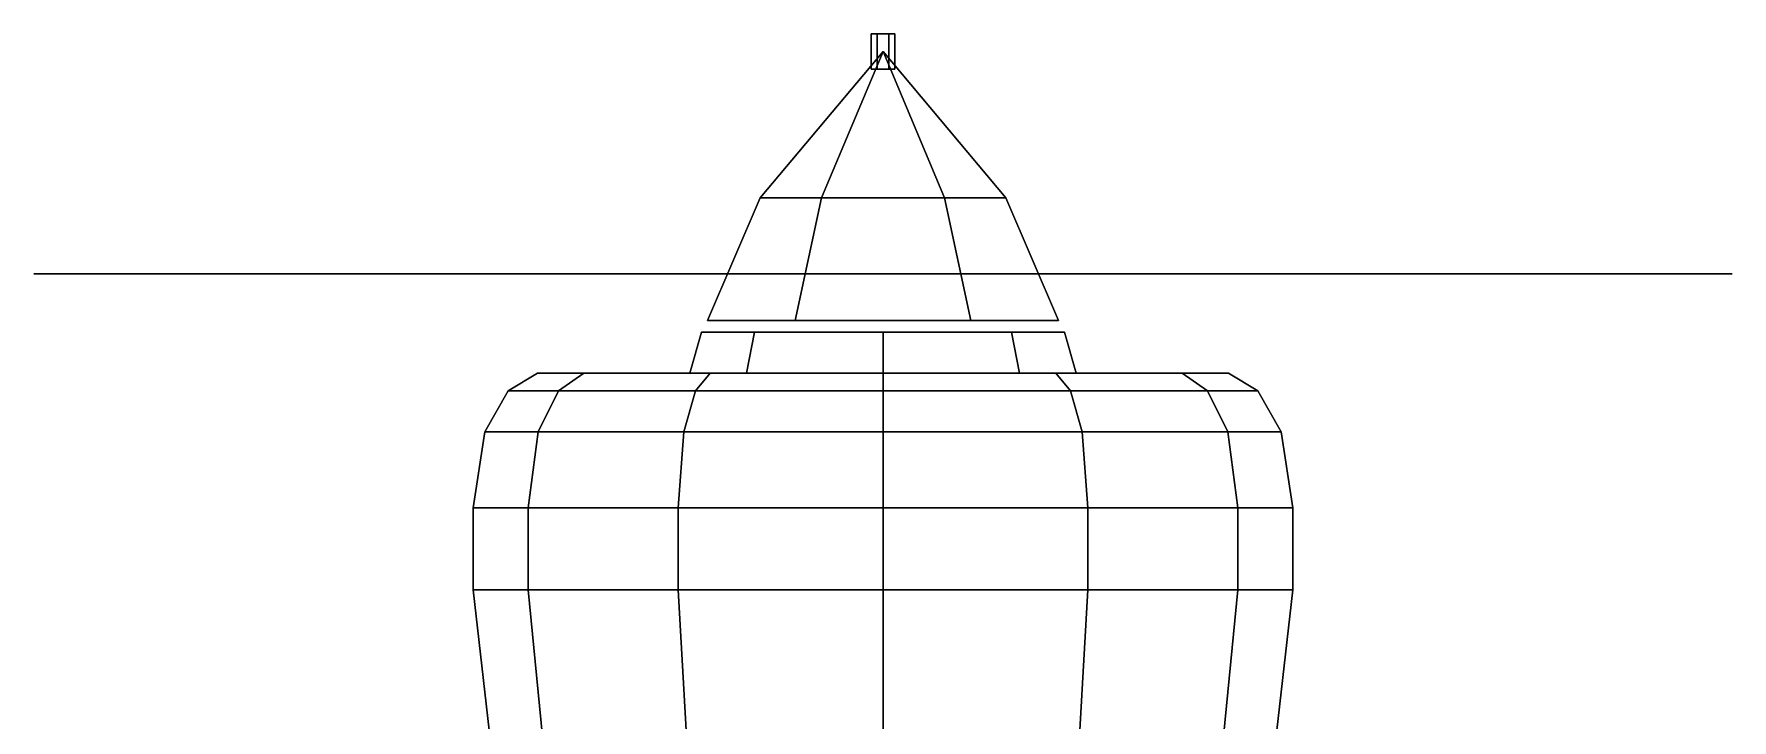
# Model space of a CAD drawing. Header units: millimetres. Extents: x -6.2 to 6.2, y -4.3 to 7.7.
# Drawn here: x -1.45 to 1.45, y 3.177 to 4.35 of the extents above; entities that cross this region are included whole.
import ezdxf

# ---------------------------------------------------------------- set-up
doc = ezdxf.new("R2010")
doc.units = ezdxf.units.MM
doc.layers.add('prop', color=1, linetype='Continuous')

msp = doc.modelspace()

# ---------------------------------------------------------------- linework, layer by layer
for points in [[(-0.2192, 3.84, 0.2292), (-0.31, 3.84, 0.01), (-0.33, 3.77, 0.01), (-0.2333, 3.77, 0.2433)], [(-0.31, 3.84, 0.01), (-0.2192, 3.84, -0.2092), (-0.2333, 3.77, -0.2233), (-0.33, 3.77, 0.01)], [(0.2192, 3.84, -0.2092), (-0.31, 3.84, 0.01), (-0.2192, 3.84, 0.2292), (0.31, 3.84, 0.01)], [(0, 3.84, -0.3), (-0.2192, 3.84, -0.2092), (-0.31, 3.84, 0.01), (0.2192, 3.84, -0.2092)], [(0, 3.84, 0.32), (-0.2192, 3.84, 0.2292), (-0.2333, 3.77, 0.2433), (0, 3.77, 0.34)], [(-0.2192, 3.84, -0.2092), (0, 3.84, -0.3), (0, 3.77, -0.32), (-0.2333, 3.77, -0.2233)], [(0.31, 3.84, 0.01), (-0.2192, 3.84, 0.2292), (0, 3.84, 0.32), (0.2192, 3.84, 0.2292)], [(0.2192, 3.84, 0.2292), (0, 3.84, 0.32), (0, 3.77, 0.34), (0.2333, 3.77, 0.2433)], [(0, 3.84, -0.3), (0.2192, 3.84, -0.2092), (0.2333, 3.77, -0.2233), (0, 3.77, -0.32)], [(0.31, 3.84, 0.01), (0.2192, 3.84, 0.2292), (0.2333, 3.77, 0.2433), (0.33, 3.77, 0.01)], [(0.2192, 3.84, -0.2092), (0.31, 3.84, 0.01), (0.33, 3.77, 0.01), (0.2333, 3.77, -0.2233)], [(-0.511, 3.77, 0.305), (-0.59, 3.77, 0.01), (-0.64, 3.74, 0.01), (-0.5543, 3.74, 0.33)], [(-0.59, 3.77, 0.01), (-0.511, 3.77, -0.285), (-0.5543, 3.74, -0.31), (-0.64, 3.74, 0.01)], [(0.511, 3.77, 0.305), (-0.59, 3.77, 0.01), (-0.511, 3.77, 0.305), (0.295, 3.77, 0.521)], [(0.59, 3.77, 0.01), (-0.511, 3.77, -0.285), (-0.59, 3.77, 0.01), (0.511, 3.77, 0.305)], [(-0.295, 3.77, 0.521), (-0.511, 3.77, 0.305), (-0.5543, 3.74, 0.33), (-0.32, 3.74, 0.5643)], [(-0.511, 3.77, -0.285), (-0.295, 3.77, -0.501), (-0.32, 3.74, -0.5443), (-0.5543, 3.74, -0.31)], [(0.295, 3.77, 0.521), (-0.511, 3.77, 0.305), (-0.295, 3.77, 0.521), (0, 3.77, 0.6)], [(0.511, 3.77, -0.285), (-0.295, 3.77, -0.501), (-0.511, 3.77, -0.285), (0.59, 3.77, 0.01)], [(0, 3.77, 0.6), (-0.295, 3.77, 0.521), (-0.32, 3.74, 0.5643), (0, 3.74, 0.65)], [(-0.295, 3.77, -0.501), (0, 3.77, -0.58), (0, 3.74, -0.63), (-0.32, 3.74, -0.5443)], [(0.295, 3.77, -0.501), (0, 3.77, -0.58), (-0.295, 3.77, -0.501), (0.511, 3.77, -0.285)], [(0.295, 3.77, 0.521), (0, 3.77, 0.6), (0, 3.74, 0.65), (0.32, 3.74, 0.5643)], [(0, 3.77, -0.58), (0.295, 3.77, -0.501), (0.32, 3.74, -0.5443), (0, 3.74, -0.63)], [(0.511, 3.77, 0.305), (0.295, 3.77, 0.521), (0.32, 3.74, 0.5643), (0.5543, 3.74, 0.33)], [(0.295, 3.77, -0.501), (0.511, 3.77, -0.285), (0.5543, 3.74, -0.31), (0.32, 3.74, -0.5443)], [(0.59, 3.77, 0.01), (0.511, 3.77, 0.305), (0.5543, 3.74, 0.33), (0.64, 3.74, 0.01)], [(0.511, 3.77, -0.285), (0.59, 3.77, 0.01), (0.64, 3.74, 0.01), (0.5543, 3.74, -0.31)], [(-0.5889, 3.67, -0.33), (-0.68, 3.67, 0.01), (-0.64, 3.74, 0.01), (-0.5543, 3.74, -0.31)], [(-0.68, 3.67, 0.01), (-0.5889, 3.67, 0.35), (-0.5543, 3.74, 0.33), (-0.64, 3.74, 0.01)], [(-0.34, 3.67, -0.5789), (-0.5889, 3.67, -0.33), (-0.5543, 3.74, -0.31), (-0.32, 3.74, -0.5443)], [(-0.5889, 3.67, 0.35), (-0.34, 3.67, 0.5989), (-0.32, 3.74, 0.5643), (-0.5543, 3.74, 0.33)], [(0, 3.67, -0.67), (-0.34, 3.67, -0.5789), (-0.32, 3.74, -0.5443), (0, 3.74, -0.63)], [(-0.34, 3.67, 0.5989), (0, 3.67, 0.69), (0, 3.74, 0.65), (-0.32, 3.74, 0.5643)], [(0.34, 3.67, -0.5789), (0, 3.67, -0.67), (0, 3.74, -0.63), (0.32, 3.74, -0.5443)], [(0, 3.67, 0.69), (0.34, 3.67, 0.5989), (0.32, 3.74, 0.5643), (0, 3.74, 0.65)], [(0.5889, 3.67, -0.33), (0.34, 3.67, -0.5789), (0.32, 3.74, -0.5443), (0.5543, 3.74, -0.31)], [(0.34, 3.67, 0.5989), (0.5889, 3.67, 0.35), (0.5543, 3.74, 0.33), (0.32, 3.74, 0.5643)], [(0.68, 3.67, 0.01), (0.5889, 3.67, -0.33), (0.5543, 3.74, -0.31), (0.64, 3.74, 0.01)], [(0.5889, 3.67, 0.35), (0.68, 3.67, 0.01), (0.64, 3.74, 0.01), (0.5543, 3.74, 0.33)], [(-0.6062, 3.54, -0.34), (-0.7, 3.54, 0.01), (-0.68, 3.67, 0.01), (-0.5889, 3.67, -0.33)], [(-0.7, 3.54, 0.01), (-0.6062, 3.54, 0.36), (-0.5889, 3.67, 0.35), (-0.68, 3.67, 0.01)], [(-0.35, 3.54, -0.5962), (-0.6062, 3.54, -0.34), (-0.5889, 3.67, -0.33), (-0.34, 3.67, -0.5789)], [(-0.6062, 3.54, 0.36), (-0.35, 3.54, 0.6162), (-0.34, 3.67, 0.5989), (-0.5889, 3.67, 0.35)], [(0, 3.54, -0.69), (-0.35, 3.54, -0.5962), (-0.34, 3.67, -0.5789), (0, 3.67, -0.67)], [(-0.35, 3.54, 0.6162), (0, 3.54, 0.71), (0, 3.67, 0.69), (-0.34, 3.67, 0.5989)], [(0.35, 3.54, -0.5962), (0, 3.54, -0.69), (0, 3.67, -0.67), (0.34, 3.67, -0.5789)], [(0, 3.54, 0.71), (0.35, 3.54, 0.6162), (0.34, 3.67, 0.5989), (0, 3.67, 0.69)], [(0.6062, 3.54, -0.34), (0.35, 3.54, -0.5962), (0.34, 3.67, -0.5789), (0.5889, 3.67, -0.33)], [(0.35, 3.54, 0.6162), (0.6062, 3.54, 0.36), (0.5889, 3.67, 0.35), (0.34, 3.67, 0.5989)], [(0.7, 3.54, 0.01), (0.6062, 3.54, -0.34), (0.5889, 3.67, -0.33), (0.68, 3.67, 0.01)], [(0.6062, 3.54, 0.36), (0.7, 3.54, 0.01), (0.68, 3.67, 0.01), (0.5889, 3.67, 0.35)], [(-0.6062, 3.54, 0.36), (-0.7, 3.54, 0.01), (-0.7, 3.4, 0.01), (-0.6062, 3.4, 0.36)], [(-0.7, 3.54, 0.01), (-0.6062, 3.54, -0.34), (-0.6062, 3.4, -0.34), (-0.7, 3.4, 0.01)], [(-0.35, 3.54, 0.6162), (-0.6062, 3.54, 0.36), (-0.6062, 3.4, 0.36), (-0.35, 3.4, 0.6162)], [(-0.6062, 3.54, -0.34), (-0.35, 3.54, -0.5962), (-0.35, 3.4, -0.5962), (-0.6062, 3.4, -0.34)], [(0, 3.54, 0.71), (-0.35, 3.54, 0.6162), (-0.35, 3.4, 0.6162), (0, 3.4, 0.71)], [(-0.35, 3.54, -0.5962), (0, 3.54, -0.69), (0, 3.4, -0.69), (-0.35, 3.4, -0.5962)], [(0.35, 3.54, 0.6162), (0, 3.54, 0.71), (0, 3.4, 0.71), (0.35, 3.4, 0.6162)], [(0, 3.54, -0.69), (0.35, 3.54, -0.5962), (0.35, 3.4, -0.5962), (0, 3.4, -0.69)], [(0.6062, 3.54, 0.36), (0.35, 3.54, 0.6162), (0.35, 3.4, 0.6162), (0.6062, 3.4, 0.36)], [(0.35, 3.54, -0.5962), (0.6062, 3.54, -0.34), (0.6062, 3.4, -0.34), (0.35, 3.4, -0.5962)], [(0.7, 3.54, 0.01), (0.6062, 3.54, 0.36), (0.6062, 3.4, 0.36), (0.7, 3.4, 0.01)], [(0.6062, 3.54, -0.34), (0.7, 3.54, 0.01), (0.7, 3.4, 0.01), (0.6062, 3.4, -0.34)], [(-0.5716, 3.05, -0.32), (-0.66, 3.05, 0.01), (-0.7, 3.4, 0.01), (-0.6062, 3.4, -0.34)], [(-0.66, 3.05, 0.01), (-0.5716, 3.05, 0.34), (-0.6062, 3.4, 0.36), (-0.7, 3.4, 0.01)], [(-0.33, 3.05, -0.5616), (-0.5716, 3.05, -0.32), (-0.6062, 3.4, -0.34), (-0.35, 3.4, -0.5962)], [(-0.5716, 3.05, 0.34), (-0.33, 3.05, 0.5816), (-0.35, 3.4, 0.6162), (-0.6062, 3.4, 0.36)], [(0, 3.05, -0.65), (-0.33, 3.05, -0.5616), (-0.35, 3.4, -0.5962), (0, 3.4, -0.69)], [(-0.33, 3.05, 0.5816), (0, 3.05, 0.67), (0, 3.4, 0.71), (-0.35, 3.4, 0.6162)], [(0.33, 3.05, -0.5616), (0, 3.05, -0.65), (0, 3.4, -0.69), (0.35, 3.4, -0.5962)], [(0, 3.05, 0.67), (0.33, 3.05, 0.5816), (0.35, 3.4, 0.6162), (0, 3.4, 0.71)], [(0.5716, 3.05, -0.32), (0.33, 3.05, -0.5616), (0.35, 3.4, -0.5962), (0.6062, 3.4, -0.34)], [(0.33, 3.05, 0.5816), (0.5716, 3.05, 0.34), (0.6062, 3.4, 0.36), (0.35, 3.4, 0.6162)], [(0.66, 3.05, 0.01), (0.5716, 3.05, -0.32), (0.6062, 3.4, -0.34), (0.7, 3.4, 0.01)], [(0.5716, 3.05, 0.34), (0.66, 3.05, 0.01), (0.7, 3.4, 0.01), (0.6062, 3.4, 0.36)]]:
    msp.add_3dface(points)
at = {"layer": 'prop'}
for points in [[(-0.01, 4.35, 0.0273), (-0.02, 4.35, 0.01), (-0.02, 4.29, 0.01), (-0.01, 4.29, 0.0273)], [(-0.02, 4.35, 0.01), (-0.01, 4.35, -0.0073), (-0.01, 4.29, -0.0073), (-0.02, 4.29, 0.01)], [(0.02, 4.35, 0.01), (-0.02, 4.35, 0.01), (-0.01, 4.35, 0.0273), (0.01, 4.35, 0.0273)], [(0.01, 4.35, -0.0073), (-0.01, 4.35, -0.0073), (-0.02, 4.35, 0.01), (0.02, 4.35, 0.01)], [(0.01, 4.35, 0.0273), (-0.01, 4.35, 0.0273), (-0.01, 4.29, 0.0273), (0.01, 4.29, 0.0273)], [(-0.01, 4.35, -0.0073), (0.01, 4.35, -0.0073), (0.01, 4.29, -0.0073), (-0.01, 4.29, -0.0073)], [(0.02, 4.35, 0.01), (0.01, 4.35, 0.0273), (0.01, 4.29, 0.0273), (0.02, 4.29, 0.01)], [(0.01, 4.35, -0.0073), (0.02, 4.35, 0.01), (0.02, 4.29, 0.01), (0.01, 4.29, -0.0073)], [(-0.105, 4.07, -0.1719), (-0.21, 4.07, 0.01), (0, 4.32, 0.01)], [(-0.21, 4.07, 0.01), (-0.105, 4.07, 0.1919), (0, 4.32, 0.01)], [(0.105, 4.07, -0.1719), (-0.105, 4.07, -0.1719), (0, 4.32, 0.01)], [(-0.105, 4.07, 0.1919), (0.105, 4.07, 0.1919), (0, 4.32, 0.01)], [(0.21, 4.07, 0.01), (0.105, 4.07, -0.1719), (0, 4.32, 0.01)], [(0.105, 4.07, 0.1919), (0.21, 4.07, 0.01), (0, 4.32, 0.01)], [(-0.105, 4.07, 0.1919), (-0.21, 4.07, 0.01), (-0.3, 3.86, 0.01), (-0.15, 3.86, 0.2698)], [(-0.21, 4.07, 0.01), (-0.105, 4.07, -0.1719), (-0.15, 3.86, -0.2498), (-0.3, 3.86, 0.01)], [(0.105, 4.07, 0.1919), (-0.105, 4.07, 0.1919), (-0.15, 3.86, 0.2698), (0.15, 3.86, 0.2698)], [(-0.105, 4.07, -0.1719), (0.105, 4.07, -0.1719), (0.15, 3.86, -0.2498), (-0.15, 3.86, -0.2498)], [(0.21, 4.07, 0.01), (0.105, 4.07, 0.1919), (0.15, 3.86, 0.2698), (0.3, 3.86, 0.01)], [(0.105, 4.07, -0.1719), (0.21, 4.07, 0.01), (0.3, 3.86, 0.01), (0.15, 3.86, -0.2498)], [(-1.24, 3.94, -0.04), (-1.24, 3.94, 0.08), (-1.45, 3.94, 0.05), (-1.45, 3.94)], [(-1.45, 3.94), (-1.45, 3.94, 0.05), (-1.24, 3.94, 0.08), (-1.24, 3.94, -0.04)], [(-1.24, 3.94, -0.04), (-1.24, 3.94, 0.08), (-0.92, 3.94, 0.09), (-0.92, 3.94, -0.06)], [(-0.92, 3.94, -0.06), (-0.92, 3.94, 0.09), (-1.24, 3.94, 0.08), (-1.24, 3.94, -0.04)], [(-0.6, 3.94, -0.06), (-0.6, 3.94, 0.09), (-0.92, 3.94, 0.09), (-0.92, 3.94, -0.06)], [(-0.92, 3.94, -0.06), (-0.92, 3.94, 0.09), (-0.6, 3.94, 0.09), (-0.6, 3.94, -0.06)], [(-0.4, 3.94, -0.06), (-0.4, 3.94, 0.08), (-0.6, 3.94, 0.09), (-0.6, 3.94, -0.06)], [(-0.6, 3.94, -0.06), (-0.6, 3.94, 0.09), (-0.4, 3.94, 0.08), (-0.4, 3.94, -0.06)], [(0, 3.94, -0.0299), (0, 3.94, 0.0399), (-0.4, 3.94, 0.08), (-0.4, 3.94, -0.06)], [(-0.4, 3.94, -0.06), (-0.4, 3.94, 0.08), (0, 3.94, 0.0399), (0, 3.94, -0.0299)], [(0, 3.94, -0.0299), (0, 3.94, 0.0399), (0.4, 3.94, 0.08), (0.4, 3.94, -0.06)], [(0.4, 3.94, -0.06), (0.4, 3.94, 0.08), (0, 3.94, 0.0399), (0, 3.94, -0.0299)], [(0.4, 3.94, -0.06), (0.4, 3.94, 0.08), (0.6, 3.94, 0.09), (0.6, 3.94, -0.06)], [(0.6, 3.94, -0.06), (0.6, 3.94, 0.09), (0.4, 3.94, 0.08), (0.4, 3.94, -0.06)], [(0.92, 3.94, -0.06), (0.92, 3.94, 0.09), (0.6, 3.94, 0.09), (0.6, 3.94, -0.06)], [(0.6, 3.94, -0.06), (0.6, 3.94, 0.09), (0.92, 3.94, 0.09), (0.92, 3.94, -0.06)], [(0.92, 3.94, -0.06), (0.92, 3.94, 0.09), (1.24, 3.94, 0.08), (1.24, 3.94, -0.04)], [(1.24, 3.94, -0.04), (1.24, 3.94, 0.08), (0.92, 3.94, 0.09), (0.92, 3.94, -0.06)], [(1.45, 3.94), (1.45, 3.94, 0.05), (1.24, 3.94, 0.08), (1.24, 3.94, -0.04)], [(1.24, 3.94, -0.04), (1.24, 3.94, 0.08), (1.45, 3.94, 0.05), (1.45, 3.94)]]:
    msp.add_3dface(points, dxfattribs=at)

doc.saveas('drawing.dxf')
